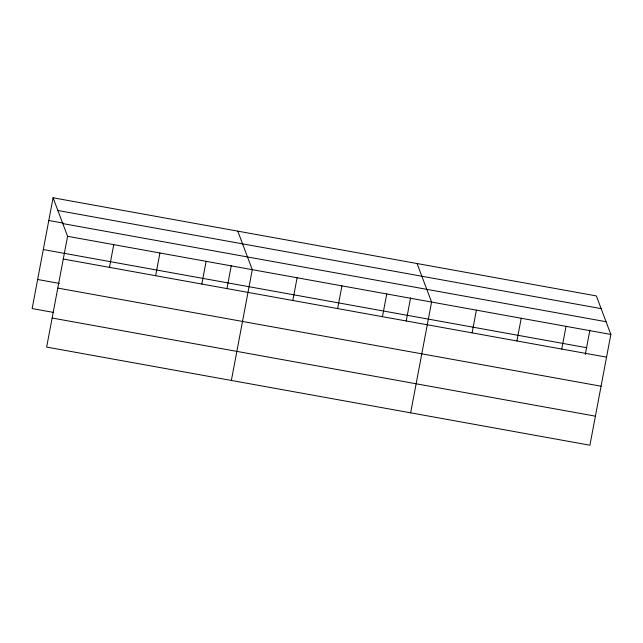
<?xml version="1.0" encoding="UTF-8"?>
<svg xmlns="http://www.w3.org/2000/svg" width="643" height="643" viewBox="0 0 643 643"><rect width="100%" height="100%" fill="white"/><g stroke="black" fill="none" stroke-linecap="round" stroke-linejoin="round"><path stroke-width="0.96" d="M53.08 197.779L67.579 236.302L46.642 347.083L589.92 445.221L610.85 334.44L596.358 295.917L53.08 197.779L32.15 308.56L53.763 312.466M109.463 267.359L113.755 244.645M155.638 275.702L159.93 252.988M201.822 284.045L206.114 261.331M226.915 288.715L231.303 265.487M231.359 380.455L252.289 269.674L237.797 231.142M292.814 300.482L297.106 277.768M337.639 308.584L341.931 285.862M382.456 316.678L386.748 293.964M406.199 321.098L410.588 297.87M410.636 412.838L431.574 302.057L417.074 263.526M472.099 332.865L476.391 310.151M516.916 340.967L521.208 318.245M561.741 349.061L566.033 326.347M585.299 354.454L589.864 330.253M57.862 210.494L601.141 308.624M48.788 220.493L63.528 223.153M62.797 223.587L606.068 321.725M67.579 236.302L610.85 334.44M43.298 249.556L586.569 347.694M63.287 259.025L606.558 357.154M37.64 279.496L59.26 283.402M57.79 288.08L601.068 386.218M52.139 318.028L595.41 416.166"/></g></svg>
